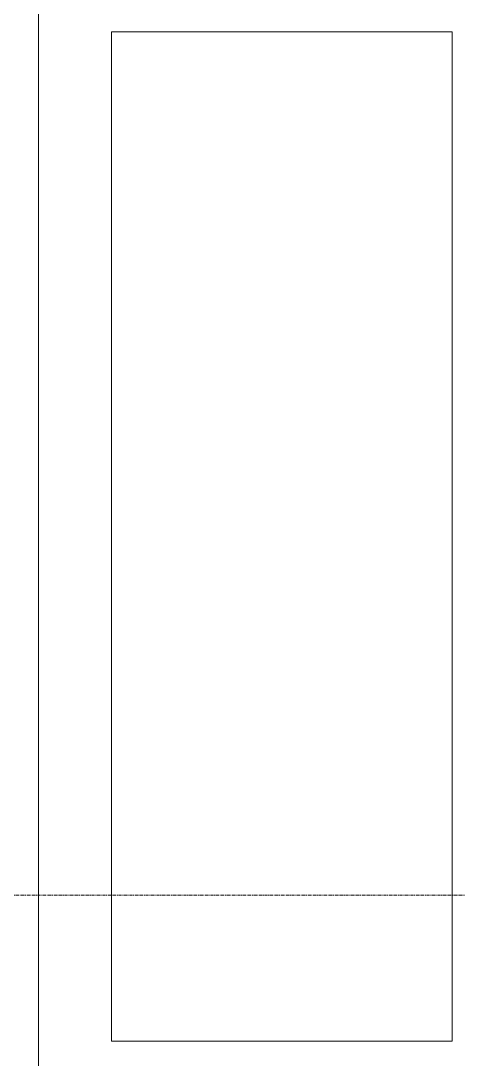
# Model space of a CAD drawing. Header units: millimetres. Extents: x 5356 to 209803, y -16346 to 109894.
# Drawn here: x 86109 to 87908, y 16562 to 20833 of the extents above; entities that cross this region are included whole.
import ezdxf

# ---------------------------------------------------------------- set-up
doc = ezdxf.new("R2010")
doc.units = ezdxf.units.MM
doc.linetypes.add('Grid Line', pattern=[22.225, 12.7, -3.175, 3.175, -3.175])
for name, color, linetype, lineweight in [('G-IMPT', 8, 'Continuous', 9), ('M-EQPM', 50, 'Continuous', 9), ('S-GRID-1', 1, 'Grid Line', 9)]:
    doc.layers.add(name, color=color, linetype=linetype, lineweight=lineweight)

# ---------------------------------------------------------------- blocks, each defined once
blk = doc.blocks.new('TKTC_NAP THAM BE XLNT_260130 - TKTC_XREF_260130_NAP THAM BE XLNT_dwg-3399784-TKCS_MB ĐỊNH VỊ MỐC TỌA ĐỘ CÔNG TRÌNH')
at = {"layer": 'G-IMPT', "flags": 128}
for points in [[(83427.6, 20238.2), (98577.4, 20238.2), (98577.4, 14087.9), (83427.6, 14087.9)], [(83727.6, 19938.2), (85128.1, 19938.2), (85128.1, 15787.6), (83727.6, 15787.6)]]:
    blk.add_lwpolyline(points, close=True, dxfattribs=at)
blk = doc.blocks.new('TKTC_NAP THAM BE XLNT_260130 - NẮP THĂM BỂ XLNT-2335565-TKCS_MB ĐỊNH VỊ MỐC TỌA ĐỘ CÔNG TRÌNH')
blk.add_blockref('TKTC_NAP THAM BE XLNT_260130 - TKTC_XREF_260130_NAP THAM BE XLNT_dwg-3399784-TKCS_MB ĐỊNH VỊ MỐC TỌA ĐỘ CÔNG TRÌNH', (-83427.6, -14087.9))

msp = doc.modelspace()

# ---------------------------------------------------------------- linework, layer by layer
at = {"layer": 'S-GRID-1'}
msp.add_line((131551.8, 17236.9), (29351.8, 17236.9), dxfattribs=at)

# ---------------------------------------------------------------- block references
at = {"layer": 'M-EQPM'}
msp.add_blockref('TKTC_NAP THAM BE XLNT_260130 - NẮP THĂM BỂ XLNT-2335565-TKCS_MB ĐỊNH VỊ MỐC TỌA ĐỘ CÔNG TRÌNH', (86182.6, 14936.6), dxfattribs=at)

doc.saveas('drawing.dxf')
